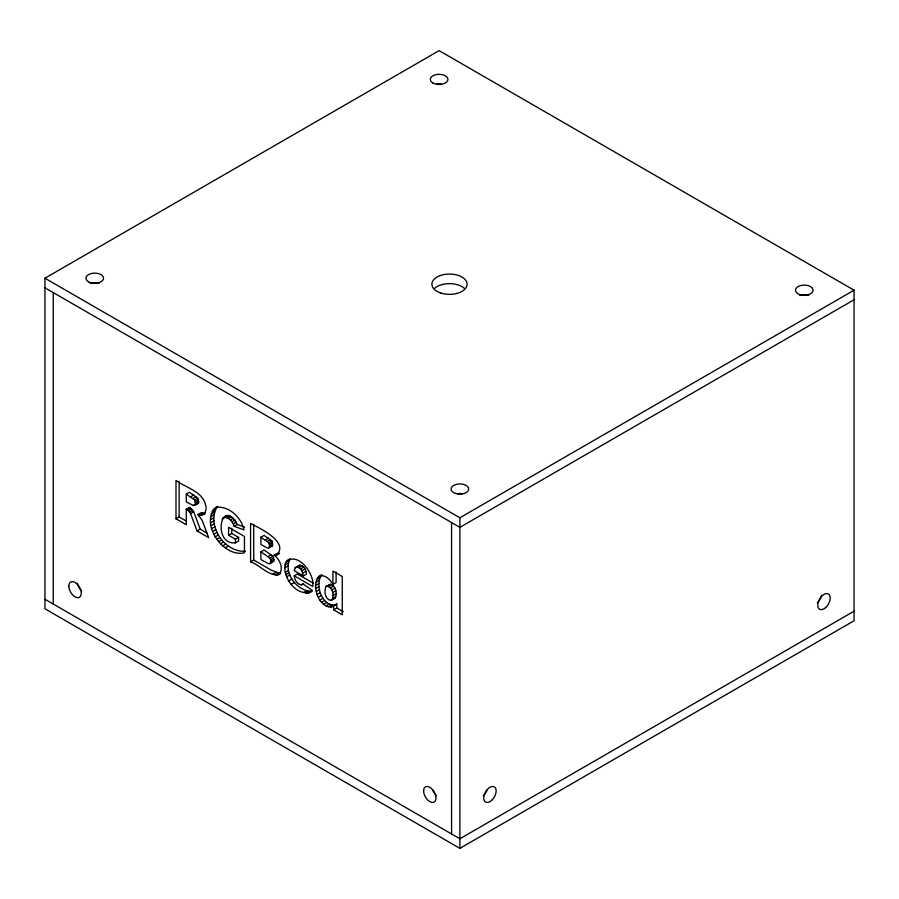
<?xml version="1.0" encoding="UTF-8"?>
<svg xmlns="http://www.w3.org/2000/svg" width="899" height="899" viewBox="0 0 899 899"><rect width="100%" height="100%" fill="white"/><g stroke="black" fill="none" stroke-linecap="round" stroke-linejoin="round"><path stroke-width="1.35" d="M244.685 527.185L237.257 524.432C220.851 495.765 211.928 545.131 235.471 542.85L238.617 541.029L238.617 537.422L235.471 539.243L228.604 535.287L228.604 527.308L244.461 536.456L244.461 552.795C222.795 558.155 197.533 520.813 217.76 506.317M245.461 551.244C224.413 552.66 205.882 525.072 217.3 506.733L214.142 508.553M343.249 611.713L336.777 607.971L336.777 603.87C321.82 616.377 307.559 583.395 320.752 575.203M335.046 605.061C321.46 605.712 314.583 584.496 321.797 574.596M311.987 591.284C297.277 598.408 280.78 576.517 285.758 562.437C297.277 550.244 315.201 574.27 312.706 586.474L294.22 575.809L297.378 573.989L313.549 583.316M308.571 593.093L311.728 591.272C296.917 591.306 282.87 572.719 290.04 558.796L286.882 560.616M331.832 600.004C334.406 595.464 332.776 587.654 327.303 586.081L326.079 586.541C323.786 591.07 324.966 598.903 330.506 600.442L334.99 598.183C337.563 593.643 335.934 585.833 330.45 584.26L326.079 586.541M195.476 504.474L194.622 499.945L186.284 494.147L186.284 501.934L193.33 505.474L194.993 505.238L198.634 502.653L197.769 498.125L189.442 492.326L186.284 494.147M268.722 548.075L269.655 545.862L268.722 542.704L260.912 537.254L260.912 544.524L267.419 548.042L268.722 548.075L272.577 545.491L271.869 540.883L264.07 535.433L260.912 537.254M269.88 563.673L270.97 561.392L269.891 558.032L260.912 551.817L260.912 559.583L268.408 563.639L269.88 563.673L273.858 561.055L273.049 556.211L264.07 549.997L260.912 551.817M295.31 567.595L294.243 570.719L303.323 575.967L306.48 574.146C306.267 570.281 304.154 565.898 299.996 565.156L295.31 567.595L299.996 565.156M297.783 566.943L298.468 565.774M194.251 505.598L198.634 502.653M225.211 517.262L226.087 516.217M309.885 592.497L312.178 590.227L303.098 584.013L301.491 584.844C297.108 584.552 294.501 579.81 294.22 575.809M276.375 555.234C290.388 541.951 257.283 527.005 250.574 523.521L250.574 561.841C259.845 564.909 268.217 576.158 278.634 574.63C284.399 569.056 279.701 559.347 274.296 555.155L277.454 553.334L279.522 553.413L276.375 555.234L274.296 555.155M201.522 515.093L204.68 513.273L201.073 512.711L197.926 514.531C204.062 517.498 207.602 509.845 205.556 504.788C202.219 491.101 185.835 487.786 175.99 480.459L175.99 518.79L186.284 524.735L186.284 509.182L189.442 507.362L193.734 511.801L200.196 529.129L207.152 533.141M331.888 606.881L336.777 603.87M44.95 278.218L439.128 50.636L854.05 290.197L854.05 620.782L459.872 848.364L44.95 608.803L44.95 278.218L459.872 517.768L854.05 290.197M190.79 496.742L193.948 494.922M193.15 498.361L196.308 496.54M194.622 499.945L197.769 498.125M195.386 501.597L198.533 499.777M195.645 503.384L198.791 501.563M193.33 505.474L198.151 503.418M186.284 509.182L187.194 509.699L190.352 507.879M187.194 509.699L188.52 510.688L191.678 508.868M175.99 518.79L179.137 516.97L186.003 520.926M188.52 510.688L189.711 512.037L192.858 510.216M197.926 514.531L202.23 520.454L208.635 537.636L197.05 530.949L190.577 513.621L193.734 511.801M199.971 515.037L203.118 513.217M203.365 514.509L205.466 513.295M212.894 510.014L216.041 508.193M211.917 511.868L215.063 510.048M211.209 514.093L214.367 512.273M210.793 516.678L213.94 514.857M210.647 519.633L213.805 517.813M210.782 522.6L213.928 520.779M197.05 530.949L200.196 529.129M222.93 518.038L227.177 515.655M222.053 519.083L224.166 517.869M224.02 517.476L228.436 515.543M211.164 525.555L214.322 523.735M225.278 517.363L226.717 517.678L229.863 515.857M226.717 517.678L228.312 518.431L231.47 516.61M211.804 528.477L214.962 526.657M228.312 518.431L230.38 519.914L233.526 518.094M212.703 531.376L215.85 529.556M230.38 519.914L232.032 521.735L235.19 519.914M213.827 534.197L216.985 532.377M215.659 507.53C228.515 505.081 241.606 517.7 244 529.927L234.111 526.252L233.291 523.859L236.437 522.038M215.164 536.838L218.322 535.017M234.111 526.252L237.257 524.432M216.715 539.321L219.873 537.501M228.604 535.287L231.762 533.467L238.617 537.422M218.479 541.648L221.626 539.827M220.469 543.816L223.626 541.996M222.75 545.85L225.896 544.03M225.289 547.761L228.447 545.94M265.441 539.872L268.599 538.052M267.43 541.254L270.588 539.434M268.722 542.704L271.869 540.883M269.419 544.232L272.577 542.412M269.655 545.862L272.813 544.041M269.419 547.311L272.577 545.491M250.574 561.841L253.72 560.021L271.431 570.247L279.926 573.371L276.768 575.191M268.419 556.402L271.565 554.582M269.891 558.032L273.049 556.211M270.7 559.706L273.858 557.886M270.97 561.392L274.128 559.571M270.7 562.875L273.858 561.055M285.758 562.437L288.905 560.616M285.073 564.842L288.231 563.021M272.869 574.203L276.027 572.382M284.848 567.808L288.006 565.988M275.15 575L278.297 573.18M278.634 574.63L280.735 573.416M285.298 572.348L288.455 570.528M285.86 574.585L289.017 572.764M296.85 566.977L298.816 567.606L301.974 565.786M286.646 576.81L289.804 574.989M298.816 567.606L300.536 568.932L303.693 567.112M303.323 575.967L301.884 570.719L305.042 568.898M288.691 580.911L291.838 579.091M302.828 573.034L305.986 571.213M291.186 584.372L294.344 582.552M301.491 584.844L303.592 583.631M317.392 577.72L320.55 575.899M316.493 579.641L319.651 577.821M315.965 582.181L319.111 580.361M315.785 585.328L318.931 583.507M303.57 592.621L306.728 590.8M305.525 593.183L308.672 591.362M307.155 593.329L310.312 591.508M315.942 588.384L319.1 586.564M316.426 591.407L319.583 589.587M327.303 586.081L330.45 584.26M328.776 586.553L331.933 584.732M318.639 576.416C324.483 573.562 330.259 579.698 332.945 584.361L336.091 582.541L336.091 571.91M317.235 594.374L320.392 592.553M330.45 587.924L333.608 586.103M318.37 597.307L321.527 595.486M331.81 589.913L334.967 588.092M332.709 592.452L335.866 590.632M319.819 600.026L322.966 598.206M333.012 595.486L336.17 593.666M321.55 602.375L324.696 600.554M332.72 598.419L335.866 596.599M323.573 604.353L326.719 602.532M330.506 600.442L334.99 598.183M854.05 299.772L459.872 527.353L44.95 287.804M325.876 605.948L329.034 604.128M328.214 606.994L331.36 605.173M330.315 607.308L333.473 605.488M333.619 605.69L333.619 609.792L336.777 607.971M854.05 611.196L459.872 838.778L44.95 599.228M270.565 546.221L271.869 546.255M333.619 609.792L342.249 614.781L342.249 576.45L332.945 571.079L332.945 584.361M300.536 568.932L301.884 570.719M232.032 521.735L233.291 523.859M189.711 512.037L190.577 513.621M459.872 517.768L459.872 848.364M451.579 522.566L451.579 833.991M253.72 524.432L253.72 560.021M235.471 539.243L235.471 542.85M231.762 528.151L231.762 533.467M179.137 481.37L179.137 516.97M53.243 292.591L53.243 604.016M457.591 493.697A8.799 5.079 0 0 1 462.153 493.697M799.863 295.378A8.799 5.079 0 0 1 808.662 295.378M821.686 595.217A8.799 5.079 -60 0 1 817.281 602.836M487.022 790.142A8.765 5.057 -60 0 1 483.257 795.66M436.847 84.056A8.799 5.079 0 0 1 441.409 84.056M90.338 283.399A8.799 5.079 0 0 1 99.137 283.399M434.251 288.703A17.609 10.159 0 0 1 464.749 288.703M81.719 590.857A8.799 5.079 60 0 1 77.314 583.237M436.487 795.66A8.765 5.057 60 0 1 432.61 789.85M825.574 607.634A8.799 5.079 -60 0 0 828.372 593.992A8.799 5.079 -60 0 0 817.955 603.229A8.799 5.079 -60 0 0 825.574 607.634M491.562 800.447A8.765 5.057 -60 0 0 494.338 786.872A8.765 5.057 -60 0 0 483.965 796.064A8.765 5.057 -60 0 0 491.562 800.447M455.467 493.427A8.799 5.079 0 0 0 468.671 489.022A8.799 5.079 0 0 0 455.467 484.628A8.799 5.079 0 0 0 455.467 493.427M88.518 281.814A8.799 5.079 0 0 0 103.239 279.533A8.799 5.079 0 0 0 92.462 273.307A8.799 5.079 0 0 0 88.518 281.814M799.863 294.591A8.799 5.079 0 0 0 813.056 290.197A8.799 5.079 0 0 0 799.863 285.792A8.799 5.079 0 0 0 799.863 294.591M432.902 82.978A8.799 5.079 0 0 0 447.623 80.708A8.799 5.079 0 0 0 436.847 74.482A8.799 5.079 0 0 0 432.902 82.978M440.701 293.007A17.609 10.159 0 0 0 467.109 284.208A17.609 10.159 0 0 0 440.701 275.409A17.609 10.159 0 0 0 440.701 293.007M68.807 586.047A8.799 5.079 60 0 0 78.146 597.666A8.799 5.079 60 0 0 78.146 585.215A8.799 5.079 60 0 0 68.807 586.047M423.598 790.884A8.765 5.057 60 0 0 432.891 802.447A8.765 5.057 60 0 0 432.891 790.052A8.765 5.057 60 0 0 423.598 790.884"/></g></svg>
